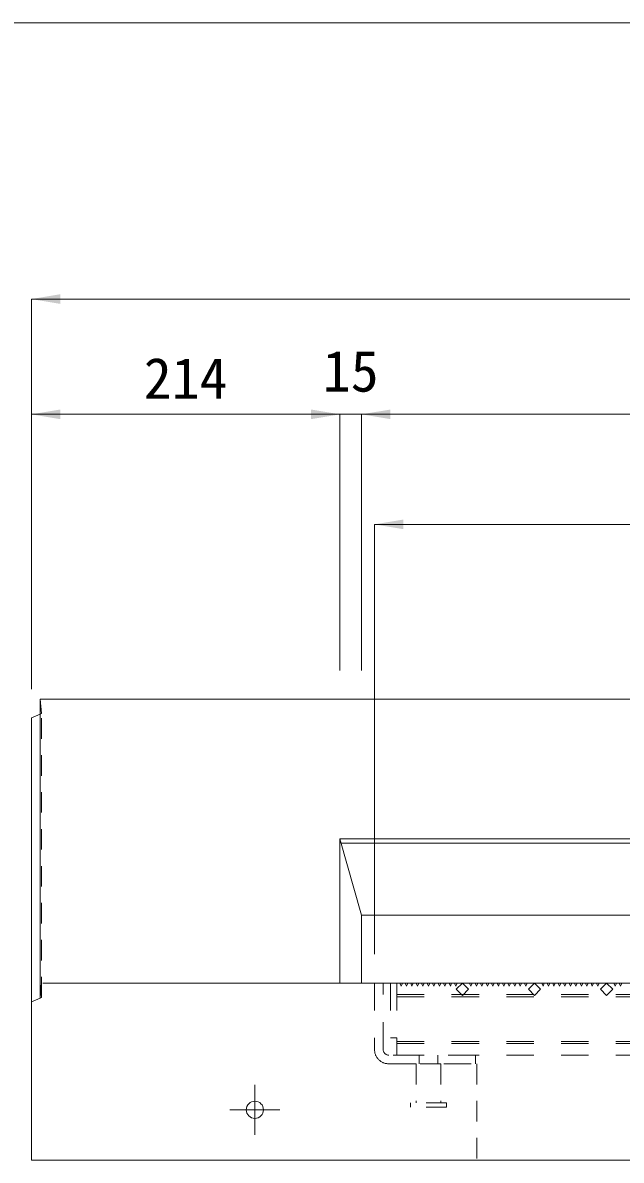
# Model space of a CAD drawing. Units: millimetres at full size. Extents: x 5964 to 125098, y -10801 to 28073.
# Drawn here: x 70577 to 70992, y -3583 to -2793 of the extents above; entities that cross this region are included whole.
import ezdxf
from ezdxf.enums import TextEntityAlignment as Align

# ---------------------------------------------------------------- set-up
doc = ezdxf.new("R2010")
doc.units = ezdxf.units.MM
doc.header["$LTSCALE"] = 19
for name, pattern in [('USER1', [1.35, 0.75, -0.6]), ('USER2', [28.575, 19.05, -3.175, 3.175, -3.175]), ('USER3', [2, 1, -1])]:
    doc.linetypes.add(name, pattern=pattern)
for name, color, linetype, lineweight in [('インサート', 3, 'USER1', 9), ('グレーチング', 7, 'USER1', 5), ('図枠', 7, 'Continuous', 5), ('寸法線', 7, 'Continuous', 9), ('寸法表', 7, 'Continuous', 9), ('本体', 2, 'Continuous', 9)]:
    doc.layers.add(name, color=color, linetype=linetype, lineweight=lineweight)
doc.styles.add('ＭＳ ゴシック', font='')
doc.styles.get('ＭＳ ゴシック').set_extended_font_data('MS Gothic')

# ---------------------------------------------------------------- blocks, each defined once
blk = doc.blocks.new('filled_arrow')
at = {"color": 0, "linetype": 'Continuous', "lineweight": -2}
blk.add_solid([(7.5, 1.25), (0, 0), (7.5, -1.25)], dxfattribs=at)

msp = doc.modelspace()

# ---------------------------------------------------------------- linework, layer by layer
at = {"layer": 'インサート'}
for p, q in [((70849.89, -3515.85), (70849.89, -3542.85)), ((70866.89, -3515.85), (70849.89, -3515.85)), ((70866.89, -3515.85), (70866.89, -3542.85)), ((70870.89, -3542.85), (70845.89, -3542.85)), ((70845.89, -3542.85), (70845.89, -3545.85)), ((70870.89, -3542.85), (70870.89, -3545.85)), ((70870.89, -3545.85), (70845.89, -3545.85))]:
    msp.add_line(p, q, dxfattribs=at)
at = {"layer": 'インサート', "linetype": 'USER2'}
for p, q in [((70737.9, -3530.48), (70737.9, -3565.09)), ((70720.59, -3547.78), (70755.2, -3547.78))]:
    msp.add_line(p, q, dxfattribs=at)
at = {"layer": 'インサート', "linetype": 'Continuous', "lineweight": 5}
msp.add_circle((70737.89, -3547.78), 6, dxfattribs=at)
at = {"layer": 'グレーチング', "linetype": 'USER3'}
for p, q in [((70820.9, -3459.85), (70820.9, -3505.85)), ((70820.9, -3459.85), (70826.9, -3459.85)), ((70826.9, -3505.85), (70826.9, -3459.85)), ((70831.89, -3459.85), (70831.89, -3497.85)), ((70831.89, -3459.85), (70836.4, -3459.85)), ((70836.4, -3459.85), (71327.39, -3459.85)), ((70836.4, -3459.85), (70836.4, -3509.85)), ((70836.4, -3459.85), (70836.4, -3497.85)), ((70836.4, -3459.85), (70838.4, -3459.85)), ((70838.4, -3459.85), (70839.3, -3461.95)), ((70839.3, -3461.95), (70840.2, -3459.85)), ((70840.2, -3459.85), (70842.2, -3459.85)), ((70842.2, -3459.85), (70843.1, -3461.95)), ((70843.1, -3461.95), (70844, -3459.85)), ((70844, -3459.85), (70846, -3459.85)), ((70846, -3459.85), (70846.9, -3461.95)), ((70846.9, -3461.95), (70847.8, -3459.85)), ((70847.8, -3459.85), (70849.8, -3459.85)), ((70849.8, -3459.85), (70850.7, -3461.95)), ((70850.7, -3461.95), (70851.6, -3459.85)), ((70851.6, -3459.85), (70853.6, -3459.85)), ((70853.6, -3459.85), (70854.5, -3461.95)), ((70854.5, -3461.95), (70855.39, -3459.85)), ((70855.39, -3459.85), (70857.4, -3459.85)), ((70857.4, -3459.85), (70858.3, -3461.95)), ((70858.3, -3461.95), (70859.19, -3459.85)), ((70859.19, -3459.85), (70861.2, -3459.85)), ((70861.2, -3459.85), (70862.1, -3461.95)), ((70862.1, -3461.95), (70863, -3459.85)), ((70863, -3459.85), (70865, -3459.85)), ((70865, -3459.85), (70865.89, -3461.95)), ((70865.89, -3461.95), (70866.8, -3459.85)), ((70866.8, -3459.85), (70868.8, -3459.85)), ((70868.8, -3459.85), (70869.69, -3461.95)), ((70869.69, -3461.95), (70870.6, -3459.85)), ((70870.6, -3459.85), (70872.6, -3459.85)), ((70872.6, -3459.85), (70873.5, -3461.95)), ((70873.5, -3461.95), (70874.4, -3459.85)), ((70874.4, -3459.85), (70876.39, -3459.85)), ((70876.39, -3459.85), (70877.3, -3461.95)), ((70877.3, -3461.95), (70878.2, -3459.85)), ((70881.89, -3459.85), (70877.65, -3464.09)), ((70877.65, -3464.09), (70881.89, -3468.33)), ((70886.14, -3464.09), (70881.89, -3459.85)), ((70881.89, -3468.33), (70886.14, -3464.09)), ((70884.9, -3459.85), (70886.89, -3459.85)), ((70886.89, -3459.85), (70887.79, -3461.95)), ((70887.79, -3461.95), (70888.7, -3459.85)), ((70888.7, -3459.85), (70890.69, -3459.85)), ((70890.69, -3459.85), (70891.59, -3461.95)), ((70891.59, -3461.95), (70892.5, -3459.85)), ((70892.5, -3459.85), (70894.5, -3459.85)), ((70894.5, -3459.85), (70895.39, -3461.95)), ((70895.39, -3461.95), (70896.3, -3459.85)), ((70896.3, -3459.85), (70898.29, -3459.85)), ((70898.29, -3459.85), (70899.19, -3461.95)), ((70899.19, -3461.95), (70900.1, -3459.85)), ((70900.1, -3459.85), (70902.09, -3459.85)), ((70902.09, -3459.85), (70902.99, -3461.95)), ((70902.99, -3461.95), (70903.89, -3459.85)), ((70903.89, -3459.85), (70905.89, -3459.85)), ((70905.89, -3459.85), (70906.79, -3461.95)), ((70906.79, -3461.95), (70907.69, -3459.85)), ((70907.69, -3459.85), (70909.69, -3459.85)), ((70909.69, -3459.85), (70910.59, -3461.95)), ((70910.59, -3461.95), (70911.49, -3459.85)), ((70911.49, -3459.85), (70913.49, -3459.85)), ((70913.49, -3459.85), (70914.39, -3461.95)), ((70914.39, -3461.95), (70915.29, -3459.85)), ((70915.29, -3459.85), (70917.29, -3459.85)), ((70917.29, -3459.85), (70918.19, -3461.95)), ((70918.19, -3461.95), (70919.09, -3459.85)), ((70919.09, -3459.85), (70921.09, -3459.85)), ((70921.09, -3459.85), (70921.99, -3461.95)), ((70921.99, -3461.95), (70922.89, -3459.85)), ((70922.89, -3459.85), (70924.89, -3459.85)), ((70924.89, -3459.85), (70925.8, -3461.95)), ((70925.8, -3461.95), (70926.7, -3459.85)), ((70926.7, -3459.85), (70928.9, -3459.85)), ((70931.89, -3459.85), (70927.65, -3464.09)), ((70927.65, -3464.09), (70931.89, -3468.33)), ((70936.14, -3464.09), (70931.89, -3459.85)), ((70931.89, -3468.33), (70936.14, -3464.09)), ((70934.89, -3459.85), (70936.89, -3459.85)), ((70936.89, -3459.85), (70937.79, -3461.95)), ((70937.79, -3461.95), (70938.69, -3459.85)), ((70938.69, -3459.85), (70940.69, -3459.85)), ((70940.69, -3459.85), (70941.59, -3461.95)), ((70941.59, -3461.95), (70942.49, -3459.85)), ((70942.49, -3459.85), (70944.5, -3459.85)), ((70944.5, -3459.85), (70945.39, -3461.95)), ((70945.39, -3461.95), (70946.29, -3459.85)), ((70946.29, -3459.85), (70948.29, -3459.85)), ((70948.29, -3459.85), (70949.19, -3461.95)), ((70949.19, -3461.95), (70950.09, -3459.85)), ((70950.09, -3459.85), (70952.09, -3459.85)), ((70952.09, -3459.85), (70952.99, -3461.95)), ((70952.99, -3461.95), (70953.89, -3459.85)), ((70953.89, -3459.85), (70955.89, -3459.85)), ((70955.89, -3459.85), (70956.79, -3461.95)), ((70956.79, -3461.95), (70957.69, -3459.85)), ((70957.69, -3459.85), (70959.69, -3459.85)), ((70959.69, -3459.85), (70960.59, -3461.95)), ((70960.59, -3461.95), (70961.49, -3459.85)), ((70961.49, -3459.85), (70963.49, -3459.85)), ((70963.49, -3459.85), (70964.39, -3461.95)), ((70964.39, -3461.95), (70965.29, -3459.85)), ((70965.29, -3459.85), (70967.29, -3459.85)), ((70967.29, -3459.85), (70968.19, -3461.95)), ((70968.19, -3461.95), (70969.09, -3459.85)), ((70969.09, -3459.85), (70971.09, -3459.85)), ((70971.09, -3459.85), (70971.99, -3461.95)), ((70971.99, -3461.95), (70972.89, -3459.85)), ((70972.89, -3459.85), (70974.89, -3459.85)), ((70974.89, -3459.85), (70975.8, -3461.95)), ((70975.8, -3461.95), (70976.7, -3459.85)), ((70976.7, -3459.85), (70978.9, -3459.85)), ((70981.89, -3459.85), (70977.65, -3464.09)), ((70977.65, -3464.09), (70981.89, -3468.33)), ((70986.14, -3464.09), (70981.89, -3459.85)), ((70981.89, -3468.33), (70986.14, -3464.09)), ((70984.89, -3459.85), (70986.89, -3459.85)), ((70986.89, -3459.85), (70987.79, -3461.95)), ((70987.79, -3461.95), (70988.69, -3459.85)), ((70988.69, -3459.85), (70990.69, -3459.85)), ((70990.69, -3459.85), (70991.59, -3461.95)), ((70991.59, -3461.95), (70992.49, -3459.85)), ((70836.4, -3467.85), (71327.39, -3467.85)), ((70836.4, -3469.35), (71327.39, -3469.35)), ((70831.89, -3497.85), (70836.4, -3497.85)), ((70836.4, -3500.35), (71327.39, -3500.35)), ((70836.4, -3501.85), (71327.39, -3501.85)), ((70890.89, -3509.85), (70830.89, -3509.85)), ((70836.4, -3509.85), (71327.39, -3509.85)), ((70851.89, -3509.85), (70851.89, -3515.85)), ((70864.89, -3509.85), (70864.89, -3515.85)), ((70890.89, -3515.85), (70890.89, -3509.85)), ((70830.89, -3515.85), (70890.89, -3515.85))]:
    msp.add_line(p, q, dxfattribs=at)
for radius in [10, 4]:
    msp.add_arc((70830.89, -3505.85), radius, 180, 270, dxfattribs=at)
at = {"layer": '図枠', "lineweight": 13}
msp.add_line((69244.4, -2793.34), (72919.4, -2793.34), dxfattribs=at)
at = {"layer": '寸法線'}
for p, q in [((70582.89, -2985.1), (71580.9, -2985.1)), ((70582.89, -3255.79), (70582.89, -2985.1)), ((70582.89, -3065.1), (70796.89, -3065.1)), ((70582.89, -3255.79), (70582.89, -3065.1)), ((70851.89, -3065.1), (70756.89, -3065.1)), ((70796.89, -3242.79), (70796.89, -3065.1)), ((70796.89, -3242.79), (70796.89, -3065.1)), ((70811.89, -3065.1), (71351.89, -3065.1)), ((70811.89, -3242.79), (70811.89, -3065.1)), ((70811.89, -3242.79), (70811.89, -3065.1))]:
    msp.add_line(p, q, dxfattribs=at)
at = {"layer": '寸法表'}
for p, q in [((70820.9, -3141.46), (71342.9, -3141.46)), ((70820.9, -3439.85), (70820.9, -3141.46))]:
    msp.add_line(p, q, dxfattribs=at)
at = {"layer": '本体', "lineweight": 20}
for p, q in [((70588.89, -3262.79), (71574.9, -3262.79)), ((70582.89, -3275.79), (70588.89, -3273.22)), ((70582.89, -3275.79), (70582.89, -3472.79)), ((70590.92, -3459.79), (71572.87, -3459.79)), ((70582.89, -3472.79), (70588.89, -3470.21)), ((70582.89, -3582.78), (70582.9, -3472.79)), ((70582.89, -3582.78), (71580.9, -3582.78))]:
    msp.add_line(p, q, dxfattribs=at)
at = {"layer": '本体', "lineweight": 5}
for p, q in [((70588.89, -3262.79), (70588.89, -3470.21)), ((70797.74, -3362.79), (71366.05, -3362.79))]:
    msp.add_line(p, q, dxfattribs=at)
at = {"layer": '本体', "color": 4, "linetype": 'USER1', "lineweight": 5}
for p, q in [((70588.89, -3262.79), (70589.89, -3272.79)), ((70588.89, -3273.22), (70589.89, -3272.79)), ((70589.89, -3469.79), (70589.89, -3272.79)), ((70588.89, -3459.79), (70589.89, -3469.79)), ((70588.89, -3470.21), (70589.89, -3469.79))]:
    msp.add_line(p, q, dxfattribs=at)
at = {"layer": '本体'}
for p, q in [((70796.89, -3359.79), (71366.89, -3359.79)), ((70796.89, -3359.79), (70796.89, -3459.79)), ((70811.89, -3412.79), (70796.89, -3359.79)), ((70811.89, -3412.79), (71351.89, -3412.79)), ((70811.89, -3412.79), (70811.89, -3459.79))]:
    msp.add_line(p, q, dxfattribs=at)
at = {"layer": '本体', "linetype": 'USER1'}
msp.add_line((70891.9, -3515.9), (70891.9, -3582.78), dxfattribs=at)

# ---------------------------------------------------------------- block references
at = {"layer": '寸法線', "xscale": 2.67, "yscale": 2.67}
for p in [(70582.89, -2985.1), (70582.89, -3065.1), (70811.89, -3065.1), (70811.89, -3065.1)]:
    msp.add_blockref('filled_arrow', p, dxfattribs=at)
at = {"layer": '寸法線', "xscale": 2.67, "yscale": 2.67, "rotation": 180}
msp.add_blockref('filled_arrow', (70796.89, -3065.1), dxfattribs=at)
msp.add_blockref('filled_arrow', (70796.89, -3065.1), dxfattribs=at)
at = {"layer": '寸法表', "xscale": 2.67, "yscale": 2.67}
msp.add_blockref('filled_arrow', (70820.9, -3141.46), dxfattribs=at)

# ---------------------------------------------------------------- texts
at = {"layer": '寸法線', "style": 'ＭＳ ゴシック'}
for s, p in [('15', (70804.39, -3035.1)), ('214', (70689.89, -3040.1))]:
    msp.add_text(s, height=28.48, dxfattribs=at).set_placement(p, align=Align.MIDDLE_CENTER)

doc.saveas('drawing.dxf')
